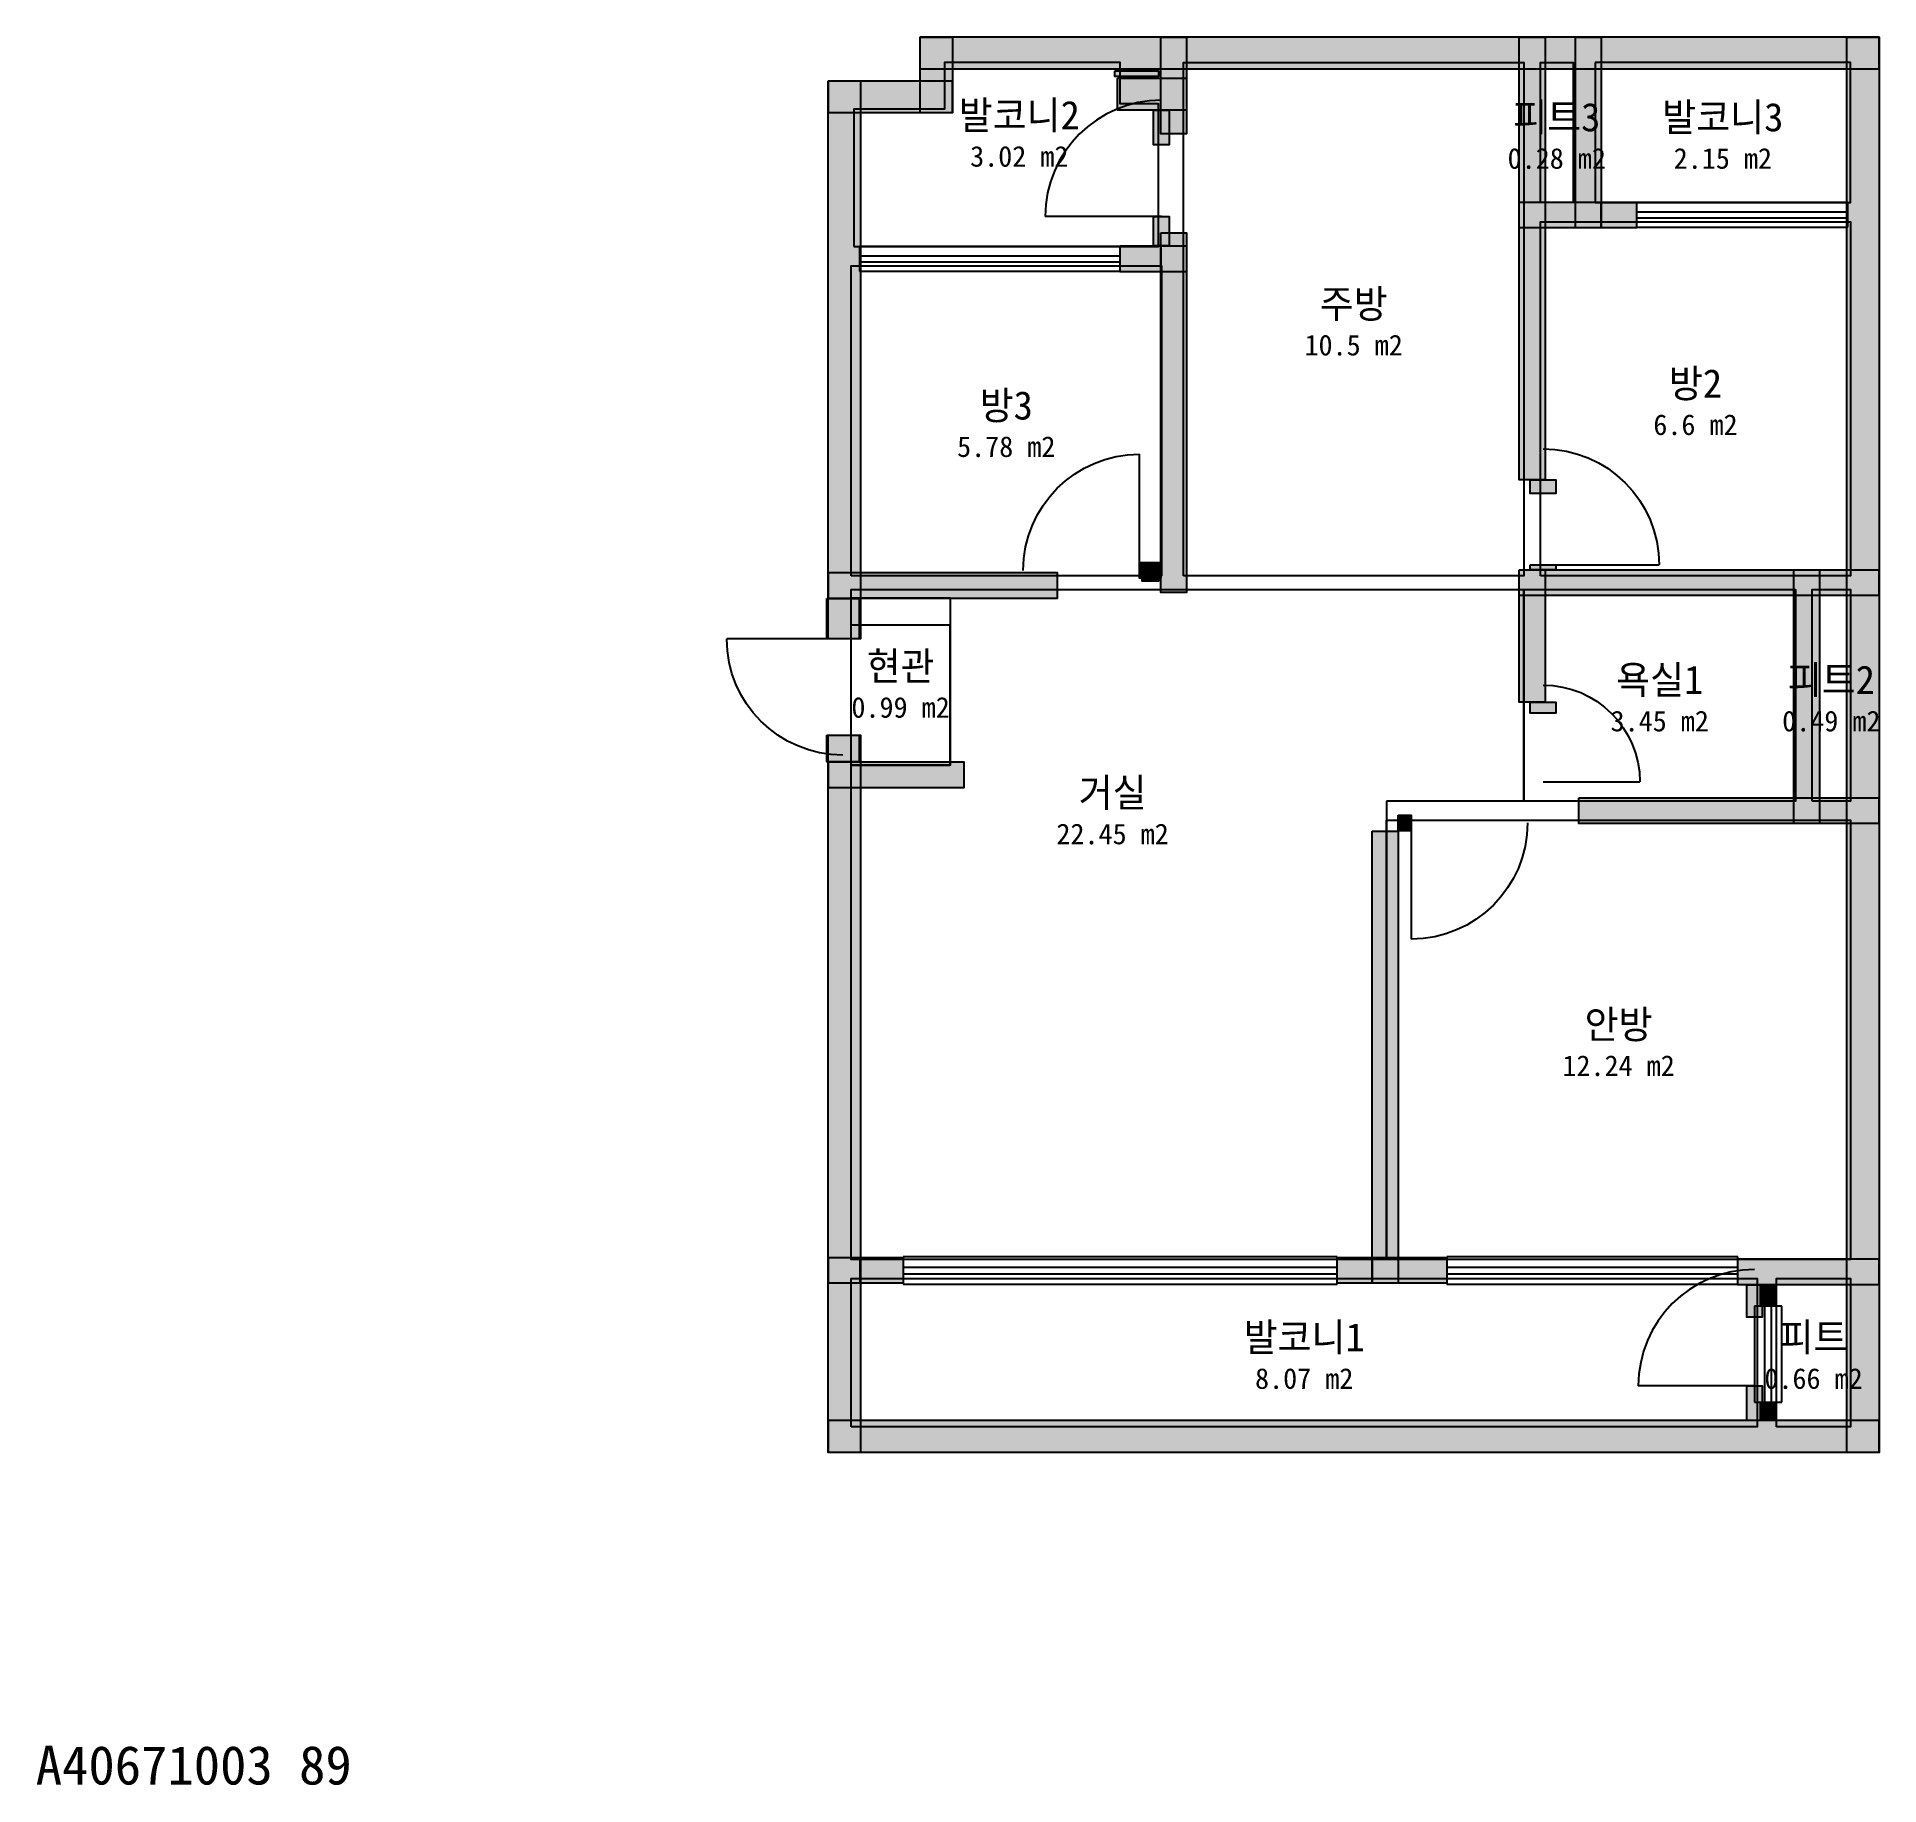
# Model space of a CAD drawing. Header units: millimetres. Extents: x 9 to 14285, y -905 to 12646.
import ezdxf
from ezdxf.enums import TextEntityAlignment as Align

# ---------------------------------------------------------------- set-up
doc = ezdxf.new("R2010")
doc.units = ezdxf.units.MM
for name, color, linetype in [('A-ANNO-TEXT', 7, 'Continuous'), ('A-AREA', 9, 'Continuous'), ('A-AREA-IDEN', 7, 'Continuous'), ('A-DOOR', 4, 'Continuous'), ('A-GLAZ', 5, 'Continuous'), ('A-WALL-EXTR', 7, 'Continuous'), ('A-WALL-PATT', 8, 'Continuous'), ('A-WALL-PRTN', 8, 'Continuous'), ('A-WALL-STRC', 7, 'Continuous')]:
    doc.layers.add(name, color=color, linetype=linetype)

# ---------------------------------------------------------------- blocks, each defined once
blk = doc.blocks.new('JJ-DOOR-SWING')
blk.add_line((0, 0), (0, 1000))
blk.add_arc((0, 0), 1000, 0, 90)
at = {"flags": 1}
for tag, p in [('WIDTH', (0, -150)), ('TYPE', (0, -250))]:
    blk.add_attdef(tag, p, '', height=80, dxfattribs=at)
blk = doc.blocks.new('JJ-WIN-DOUBLE')
for p, q in [((1000, 500), (0, 500)), ((0, 500), (0, -500)), ((1000, -500), (1000, 500)), ((0, 120), (1000, 120)), ((0, -120), (1000, -120)), ((0, -500), (1000, -500))]:
    blk.add_line(p, q)
at = {"flags": 1}
for tag, p in [('WIDTH', (0, -700)), ('TYPE', (0, -800))]:
    blk.add_attdef(tag, p, '', height=80, dxfattribs=at)

msp = doc.modelspace()

# ---------------------------------------------------------------- linework, layer by layer
at = {"layer": 'A-AREA'}
for points in [[(6340, 11021), (8702, 11021), (8702, 12128), (8404, 12128), (8404, 12447), (7043, 12447), (7043, 12085), (6340, 12085)], [(8894, 8468), (8894, 12447), (11532, 12447), (11532, 8468)], [(11660, 11362), (11660, 12447), (11915, 12447), (11915, 11362)], [(12085, 12447), (12085, 11362), (14064, 11362), (14064, 12447)], [(11660, 8468), (11660, 11213), (14064, 11213), (14064, 8468)], [(6319, 8468), (6319, 10872), (8723, 10872), (8723, 8468)], [(10468, 6723), (10468, 3170), (6319, 3170), (6319, 7000), (7085, 7000), (7085, 8085), (6319, 8085), (6319, 8362), (11532, 8362), (11532, 6723)], [(6319, 8298), (7085, 8298), (7085, 7000), (6319, 7000)], [(11532, 6723), (11532, 8362), (13638, 8362), (13638, 6723)], [(13766, 6723), (13766, 8362), (14064, 8362), (14064, 6723)], [(10468, 3170), (10468, 6574), (14064, 6574), (14064, 3170)], [(6319, 1872), (6319, 3021), (13340, 3021), (13340, 1872)], [(13489, 1872), (13489, 3021), (14064, 3021), (14064, 1872)]]:
    msp.add_lwpolyline(points, close=True, dxfattribs=at)
at = {"layer": 'A-WALL-EXTR'}
for points in [[(6854, 12645), (7104, 12645), (7104, 12057), (6854, 12057)], [(6855, 12646), (14283, 12646), (14283, 12396), (6855, 12396)], [(14035, 12645), (14285, 12645), (14285, 1674), (14035, 1674)], [(6141, 12304), (6391, 12304), (6391, 7979), (6141, 7979)], [(6143, 12306), (7102, 12306), (7102, 12056), (6143, 12056)], [(8362, 12383), (8702, 12383), (8702, 12340), (8362, 12340)], [(8383, 12327), (8919, 12327), (8919, 12077), (8383, 12077)], [(8574, 8447), (8702, 8447), (8702, 8426), (8574, 8426)], [(6130, 8294), (6380, 8294), (6380, 7979), (6130, 7979)], [(6130, 7234), (6380, 7234), (6380, 7026), (6130, 7026)], [(6141, 7234), (6391, 7234), (6391, 1674), (6141, 1674)], [(6143, 1923), (14283, 1923), (14283, 1673), (6143, 1673)]]:
    msp.add_lwpolyline(points, close=True, dxfattribs=at)
at = {"layer": 'A-WALL-PATT', "color": 8}
for points in [[(6854, 12645), (7104, 12645), (6854, 12057), (7104, 12057)], [(6855, 12646), (14283, 12646), (6855, 12396), (14283, 12396)], [(8719, 12645), (8919, 12645), (8719, 11894), (8919, 11894)], [(11496, 12645), (11696, 12645), (11496, 9213), (11696, 9213)], [(11932, 12645), (12132, 12645), (11932, 11166), (12132, 11166)], [(14035, 12645), (14285, 12645), (14035, 1674), (14285, 1674)], [(6141, 12304), (6391, 12304), (6141, 7979), (6391, 7979)], [(6143, 12306), (7102, 12306), (6143, 12056), (7102, 12056)], [(8362, 12383), (8362, 12340), (8702, 12340)], [(8702, 12340), (8702, 12383), (8362, 12383)], [(8383, 12327), (8919, 12327), (8383, 12077), (8919, 12077)], [(8663, 12079), (8783, 12079), (8663, 11809), (8783, 11809)], [(11496, 11366), (12404, 11366), (11496, 11166), (12404, 11166)], [(12132, 11366), (12404, 11366), (12132, 11166), (12404, 11166)], [(8663, 11255), (8783, 11255), (8663, 11026), (8783, 11026)], [(8404, 11026), (8919, 11026), (8404, 10826), (8919, 10826)], [(8404, 11026), (8719, 11026), (8404, 10826), (8719, 10826)], [(8719, 11128), (8919, 11128), (8719, 8340), (8919, 8340)], [(11581, 9213), (11781, 9213), (11581, 9106), (11781, 9106)], [(8553, 8571), (8719, 8571), (8553, 8451), (8719, 8451)], [(6143, 8494), (7915, 8494), (6143, 8294), (7915, 8294)], [(8574, 8447), (8574, 8426), (8702, 8426)], [(8702, 8426), (8702, 8447), (8574, 8447)], [(11496, 8515), (14283, 8515), (11496, 8315), (14283, 8315)], [(11496, 8515), (11696, 8515), (11496, 7489), (11696, 7489)], [(11581, 8553), (11781, 8553), (11581, 8515), (11781, 8515)], [(13623, 8515), (13823, 8515), (13623, 6549), (13823, 6549)], [(6130, 8294), (6380, 8294), (6130, 7979), (6380, 7979)], [(11581, 7489), (11781, 7489), (11581, 7404), (11781, 7404)], [(6130, 7234), (6380, 7234), (6130, 7026), (6380, 7026)], [(6141, 7234), (6391, 7234), (6141, 1674), (6391, 1674)], [(6143, 7026), (7191, 7026), (6143, 6826), (7191, 6826)], [(11957, 6749), (14283, 6749), (11957, 6549), (14283, 6549)], [(10557, 6613), (10660, 6613), (10557, 6493), (10660, 6493)], [(10357, 6489), (10557, 6489), (10357, 2985), (10557, 2985)], [(6143, 3185), (6723, 3185), (6143, 2985), (6723, 2985)], [(6389, 3185), (6723, 3185), (6389, 2985), (6723, 2985)], [(10085, 3185), (10936, 3185), (10085, 2985), (10936, 2985)], [(10085, 3185), (10357, 3185), (10085, 2985), (10357, 2985)], [(13191, 3174), (14283, 3174), (13191, 2974), (14283, 2974)], [(13259, 2974), (13379, 2974), (13259, 2723), (13379, 2723)], [(13366, 2974), (13486, 2974), (13366, 2809), (13486, 2809)], [(13259, 2191), (13379, 2191), (13259, 1921), (13379, 1921)], [(13366, 2064), (13486, 2064), (13366, 1921), (13486, 1921)], [(6143, 1923), (14283, 1923), (6143, 1673), (14283, 1673)]]:
    msp.add_solid(points, dxfattribs=at)
at = {"layer": 'A-WALL-PRTN'}
for points in [[(8663, 12079), (8783, 12079), (8783, 11809), (8663, 11809)], [(8663, 11255), (8783, 11255), (8783, 11026), (8663, 11026)], [(8553, 8571), (8719, 8571), (8719, 8451), (8553, 8451)], [(10557, 6613), (10660, 6613), (10660, 6493), (10557, 6493)], [(13259, 2974), (13379, 2974), (13379, 2723), (13259, 2723)], [(13366, 2974), (13486, 2974), (13486, 2809), (13366, 2809)], [(13259, 2191), (13379, 2191), (13379, 1921), (13259, 1921)], [(13366, 2064), (13486, 2064), (13486, 1921), (13366, 1921)]]:
    msp.add_lwpolyline(points, close=True, dxfattribs=at)
at = {"layer": 'A-WALL-STRC'}
for points in [[(8719, 12645), (8919, 12645), (8919, 11894), (8719, 11894)], [(11496, 12645), (11696, 12645), (11696, 9213), (11496, 9213)], [(11932, 12645), (12132, 12645), (12132, 11166), (11932, 11166)], [(11496, 11366), (12404, 11366), (12404, 11166), (11496, 11166)], [(12132, 11366), (12404, 11366), (12404, 11166), (12132, 11166)], [(8404, 11026), (8919, 11026), (8919, 10826), (8404, 10826)], [(8404, 11026), (8719, 11026), (8719, 10826), (8404, 10826)], [(8719, 11128), (8919, 11128), (8919, 8340), (8719, 8340)], [(11581, 9213), (11781, 9213), (11781, 9106), (11581, 9106)], [(6143, 8494), (7915, 8494), (7915, 8294), (6143, 8294)], [(11496, 8515), (14283, 8515), (14283, 8315), (11496, 8315)], [(11496, 8515), (11696, 8515), (11696, 7489), (11496, 7489)], [(11581, 8553), (11781, 8553), (11781, 8515), (11581, 8515)], [(13623, 8515), (13823, 8515), (13823, 6549), (13623, 6549)], [(11581, 7489), (11781, 7489), (11781, 7404), (11581, 7404)], [(6143, 7026), (7191, 7026), (7191, 6826), (6143, 6826)], [(11957, 6749), (14283, 6749), (14283, 6549), (11957, 6549)], [(10357, 6489), (10557, 6489), (10557, 2985), (10357, 2985)], [(6143, 3185), (6723, 3185), (6723, 2985), (6143, 2985)], [(6389, 3185), (6723, 3185), (6723, 2985), (6389, 2985)], [(10085, 3185), (10936, 3185), (10936, 2985), (10085, 2985)], [(10085, 3185), (10357, 3185), (10357, 2985), (10085, 2985)], [(13191, 3174), (14283, 3174), (14283, 2974), (13191, 2974)]]:
    msp.add_lwpolyline(points, close=True, dxfattribs=at)

# ---------------------------------------------------------------- block references
at = {"layer": 'A-DOOR'}
for p, xscale, yscale, rotation in [((8723, 11255), 0.9, 0.9, 90), ((11681, 8553), 0.9, -0.9, 90), ((8553, 8511), 0.9, -0.9, 180), ((6255, 7979), 0.9, -0.9, -90), ((11681, 6872), 0.75, -0.75, 90), ((13319, 2191), 0.9, 0.9, 90)]:
    msp.add_blockref('JJ-DOOR-SWING', p, dxfattribs=dict(at, xscale=xscale, yscale=yscale, rotation=rotation))
at = {"layer": 'A-DOOR', "xscale": 0.9, "yscale": -0.9}
msp.add_blockref('JJ-DOOR-SWING', (10660, 6553), dxfattribs=at)
at = {"layer": 'A-GLAZ'}
for p, xscale, yscale in [((12404, 11266), 1.638297872340427, 0.1914893617021277), ((6383, 10926), 2.021276595744682, 0.1914893617021277), ((6723, 3085), 3.361702127659575, 0.2127659574468085), ((10936, 3085), 2.255319148936171, 0.2127659574468085)]:
    msp.add_blockref('JJ-WIN-DOUBLE', p, dxfattribs=dict(at, xscale=xscale, yscale=yscale))
at = {"layer": 'A-GLAZ', "xscale": 0.7446808510638298, "yscale": 0.2127659574468085, "rotation": 90}
msp.add_blockref('JJ-WIN-DOUBLE', (13426, 2064), dxfattribs=at)

# ---------------------------------------------------------------- texts
at = {"layer": 'A-ANNO-TEXT'}
msp.add_text('A40671003 89', height=300, dxfattribs=at).set_placement((0, -900))
at = {"layer": 'A-AREA-IDEN'}
for s, height, p in [('발코니2', 220, (7622, 12040)), ('피트3', 220, (11787, 12024)), ('발코니3', 220, (13074, 12024)), ('3.02 m2', 160, (7622, 11720)), ('0.28 m2', 160, (11787, 11704)), ('2.15 m2', 160, (13074, 11704)), ('주방', 220, (10213, 10577)), ('10.5 m2', 160, (10213, 10257)), ('방2', 220, (12862, 9960)), ('방3', 220, (7521, 9790)), ('6.6 m2', 160, (12862, 9640)), ('5.78 m2', 160, (7521, 9470)), ('현관', 220, (6702, 7769)), ('욕실1', 220, (12585, 7663)), ('피트2', 220, (13915, 7663)), ('0.99 m2', 160, (6702, 7449)), ('3.45 m2', 160, (12585, 7343)), ('0.49 m2', 160, (13915, 7343)), ('거실', 220, (8345, 6788)), ('22.45 m2', 160, (8345, 6468)), ('안방', 220, (12266, 4992)), ('12.24 m2', 160, (12266, 4672)), ('발코니1', 220, (9830, 2567)), ('피트', 220, (13777, 2567)), ('8.07 m2', 160, (9830, 2247)), ('0.66 m2', 160, (13777, 2247))]:
    msp.add_text(s, height=height, dxfattribs=at).set_placement(p, align=Align.MIDDLE_CENTER)

doc.saveas('drawing.dxf')
